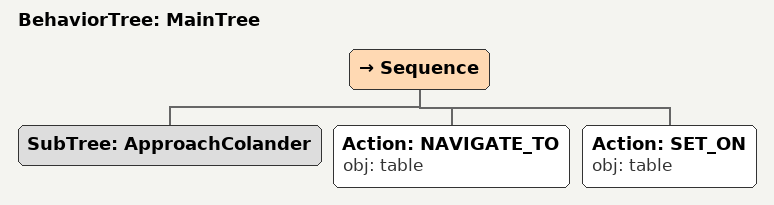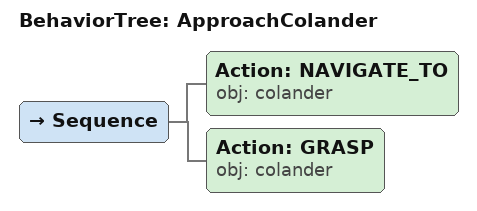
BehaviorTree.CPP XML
<root main_tree_to_execute="MainTree">
  <BehaviorTree ID="MainTree">
    <Sequence>
      <!-- Execute subtree ApproachColander -->
      <SubTree ID="ApproachColander" />
      <!-- Navigate to table -->
      <Action ID="NAVIGATE_TO" obj="table" />
      <!-- Set on table -->
      <Action ID="SET_ON" obj="table" />
    </Sequence>
  </BehaviorTree>
  <!-- Subtree definition ApproachColander -->
  <BehaviorTree ID="ApproachColander">
    <Sequence>
      <!-- Navigate to colander -->
      <Action ID="NAVIGATE_TO" obj="colander" />
      <!-- Grasp colander -->
      <Action ID="GRASP" obj="colander" />
    </Sequence>
  </BehaviorTree>
</root>
